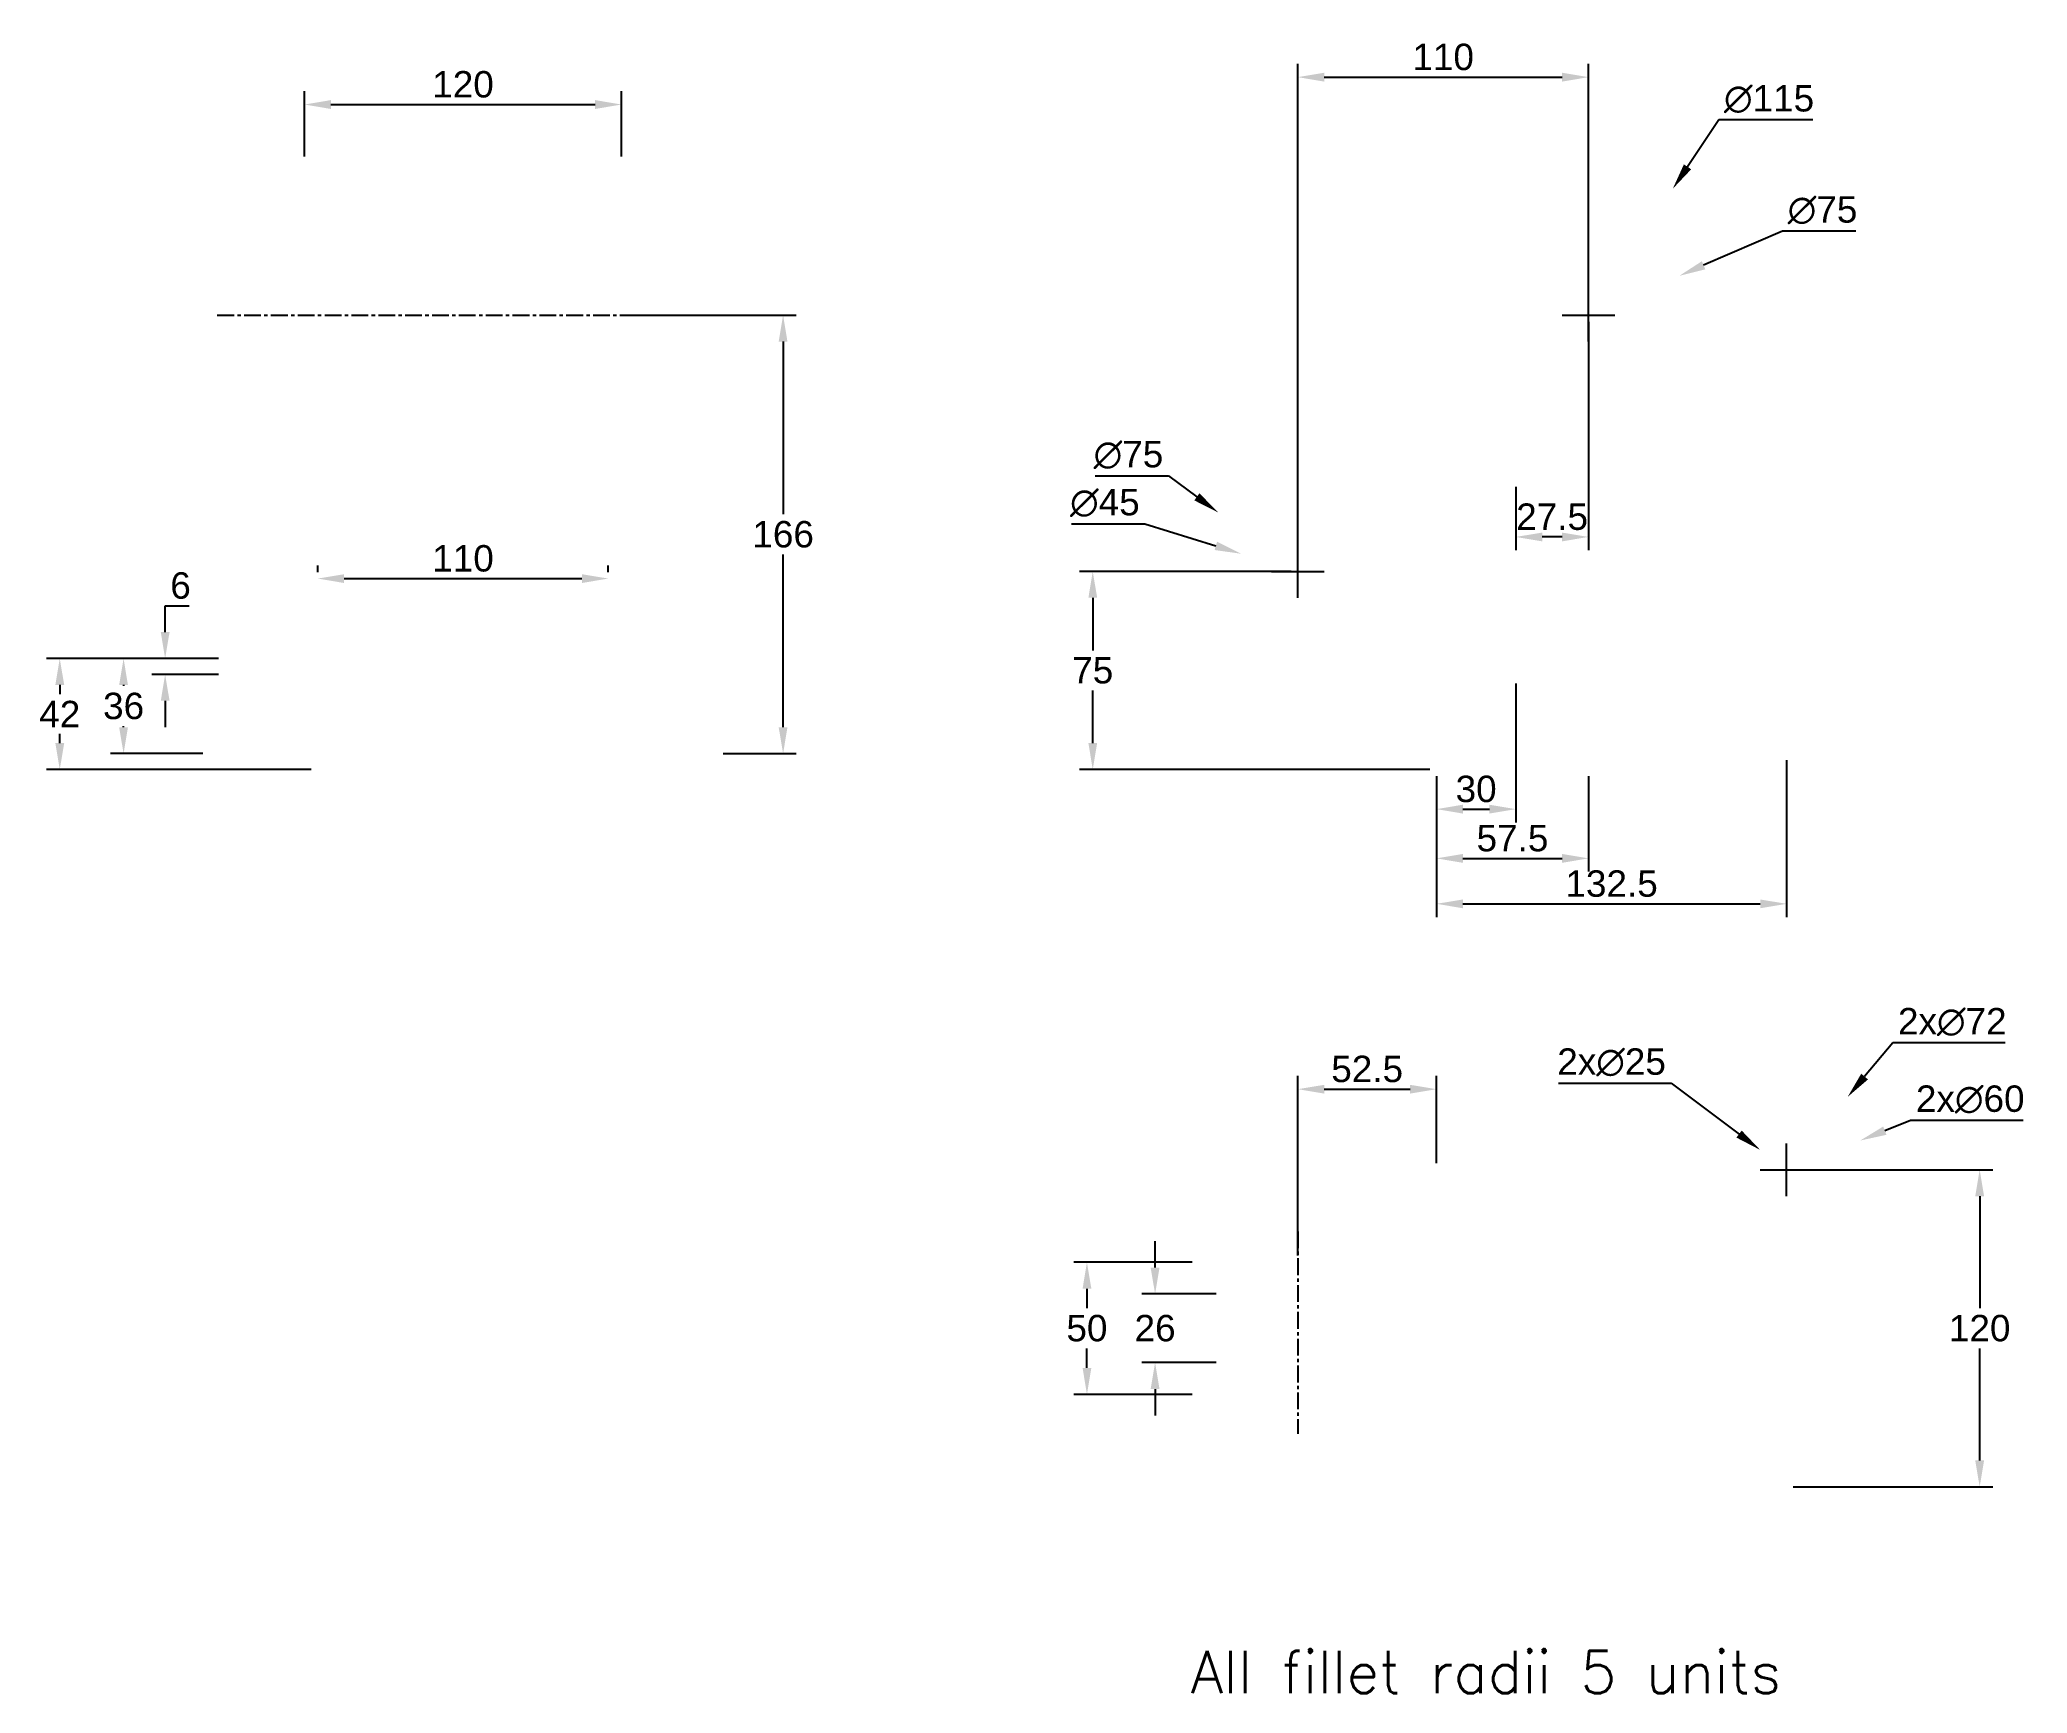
# Paper-space layout 'Layout1' of a CAD drawing. Header units: millimetres. Extents: x 41 to 229, y 25 to 182.
import ezdxf

# ---------------------------------------------------------------- set-up
doc = ezdxf.new("R2010")
doc.units = ezdxf.units.MM
doc.linetypes.add('CENTER', pattern=[50.8, 31.75, -6.35, 6.35, -6.35])
doc.styles.get("Standard").update_dxf_attribs({"font": 'arial.ttf'})
doc.dimstyles.new('ISO-25', dxfattribs={"dimtxt": 2.5, "dimasz": 2.5, "dimexe": 1.25, "dimexo": 0.625, "dimtad": 1, "dimtih": 1, "dimtoh": 1, "dimdsep": 46, "dimtxsty": 'Standard', "dimcen": 2.5, "dimadec": 0, "dimazin": 0, "dimtfac": 1, "dimtofl": 0, "dimtmove": 0, "dimatfit": 3, "dimfxl": 1, "dimarcsym": 0})

# ---------------------------------------------------------------- blocks, each defined once
blk = doc.blocks.new('*D10')
at = {"color": 0, "lineweight": -2, "transparency": 16777216}
for p, q in [((65.66, 170.91), (65.66, 177.09)), ((95.66, 170.91), (95.66, 177.09)), ((68.16, 175.84), (93.16, 175.84))]:
    blk.add_line(p, q, dxfattribs=at)
at = {"color": 0, "transparency": 16777216}
for points in [[(68.16, 176.26), (68.16, 175.42), (65.66, 175.84)], [(93.16, 176.26), (93.16, 175.42), (95.66, 175.84)]]:
    blk.add_solid(points, dxfattribs=at)
at = {"layer": 'Defpoints', "color": 0, "transparency": 16777216}
for p in [(95.66, 175.84), (65.66, 170.29), (95.66, 170.29)]:
    blk.add_point(p, dxfattribs=at)
at = {"color": 0, "transparency": 16777216, "insert": (80.66, 177.74), "char_height": 2.5, "attachment_point": 5}
blk.add_mtext('120', dxfattribs=at)
blk = doc.blocks.new('*D27')
at = {"color": 0, "lineweight": -2, "transparency": 16777216}
for p, q in [((96.28, 155.91), (112.2, 155.91)), ((110.95, 153.41), (110.95, 137.06)), ((110.95, 116.91), (110.95, 133.26)), ((105.28, 114.41), (112.2, 114.41))]:
    blk.add_line(p, q, dxfattribs=at)
at = {"color": 0, "transparency": 16777216}
for points in [[(110.53, 153.41), (111.36, 153.41), (110.95, 155.91)], [(110.53, 116.91), (111.36, 116.91), (110.95, 114.41)]]:
    blk.add_solid(points, dxfattribs=at)
at = {"layer": 'Defpoints', "color": 0, "transparency": 16777216}
for p in [(95.66, 155.91), (104.66, 114.41), (110.95, 114.41)]:
    blk.add_point(p, dxfattribs=at)
at = {"color": 0, "transparency": 16777216, "insert": (110.95, 135.16), "char_height": 2.5, "attachment_point": 5}
blk.add_mtext('166', dxfattribs=at)
blk = doc.blocks.new('*D28')
at = {"color": 0, "lineweight": -2, "transparency": 16777216}
for p, q in [((66.91, 131.6), (66.91, 132.23)), ((94.41, 131.6), (94.41, 132.23)), ((69.41, 130.98), (91.91, 130.98))]:
    blk.add_line(p, q, dxfattribs=at)
at = {"color": 0, "transparency": 16777216}
for points in [[(69.41, 131.39), (69.41, 130.56), (66.91, 130.98)], [(91.91, 131.39), (91.91, 130.56), (94.41, 130.98)]]:
    blk.add_solid(points, dxfattribs=at)
at = {"layer": 'Defpoints', "color": 0, "transparency": 16777216}
for p in [(66.91, 130.98), (94.41, 130.98), (94.41, 130.98)]:
    blk.add_point(p, dxfattribs=at)
at = {"color": 0, "transparency": 16777216, "insert": (80.66, 132.88), "char_height": 2.5, "attachment_point": 5}
blk.add_mtext('110', dxfattribs=at)
blk = doc.blocks.new('*D29')
at = {"color": 0, "lineweight": -2, "transparency": 16777216}
for p, q in [((52.47, 125.91), (52.47, 128.41)), ((52.47, 128.41), (54.75, 128.41)), ((57.53, 123.41), (51.22, 123.41)), ((57.53, 121.91), (51.22, 121.91)), ((52.47, 119.41), (52.47, 116.91))]:
    blk.add_line(p, q, dxfattribs=at)
at = {"color": 0, "transparency": 16777216}
for points in [[(52.06, 125.91), (52.89, 125.91), (52.47, 123.41)], [(52.06, 119.41), (52.89, 119.41), (52.47, 121.91)]]:
    blk.add_solid(points, dxfattribs=at)
at = {"layer": 'Defpoints', "color": 0, "transparency": 16777216}
for p in [(52.47, 123.41), (58.16, 123.41), (58.16, 121.91)]:
    blk.add_point(p, dxfattribs=at)
at = {"color": 0, "transparency": 16777216, "insert": (53.93, 130.31), "char_height": 2.5, "attachment_point": 5}
blk.add_mtext('6', dxfattribs=at)
blk = doc.blocks.new('*D34')
at = {"color": 0, "lineweight": -2, "transparency": 16777216}
for p, q in [((149.66, 66.28), (138.45, 66.28)), ((139.7, 63.78), (139.7, 61.93)), ((139.7, 56.28), (139.7, 58.13)), ((149.66, 53.78), (138.45, 53.78))]:
    blk.add_line(p, q, dxfattribs=at)
at = {"color": 0, "transparency": 16777216}
for points in [[(139.29, 63.78), (140.12, 63.78), (139.7, 66.28)], [(139.29, 56.28), (140.12, 56.28), (139.7, 53.78)]]:
    blk.add_solid(points, dxfattribs=at)
at = {"layer": 'Defpoints', "color": 0, "transparency": 16777216}
for p in [(150.28, 66.28), (139.7, 53.78), (150.28, 53.78)]:
    blk.add_point(p, dxfattribs=at)
at = {"color": 0, "transparency": 16777216, "insert": (139.7, 60.03), "char_height": 2.5, "attachment_point": 5}
blk.add_mtext('50', dxfattribs=at)
blk = doc.blocks.new('*D35')
at = {"color": 0, "lineweight": -2, "transparency": 16777216}
for p, q in [((146.15, 65.78), (146.15, 68.28)), ((151.93, 63.28), (144.9, 63.28)), ((151.93, 56.78), (144.9, 56.78)), ((146.15, 54.28), (146.15, 51.78))]:
    blk.add_line(p, q, dxfattribs=at)
at = {"color": 0, "transparency": 16777216}
for points in [[(145.73, 65.78), (146.57, 65.78), (146.15, 63.28)], [(145.73, 54.28), (146.57, 54.28), (146.15, 56.78)]]:
    blk.add_solid(points, dxfattribs=at)
at = {"layer": 'Defpoints', "color": 0, "transparency": 16777216}
for p in [(152.56, 63.28), (146.15, 56.78), (152.56, 56.78)]:
    blk.add_point(p, dxfattribs=at)
at = {"color": 0, "transparency": 16777216, "insert": (146.15, 60.03), "char_height": 2.5, "attachment_point": 5}
blk.add_mtext('26', dxfattribs=at)
blk = doc.blocks.new('*D40')
at = {"color": 0, "lineweight": -2, "transparency": 16777216}
for p, q in [((215.96, 87.04), (213.29, 83.85)), ((226.59, 87.04), (215.96, 87.04)), ((205.91, 72.53), (205.91, 77.53)), ((203.41, 75.03), (208.41, 75.03))]:
    blk.add_line(p, q, dxfattribs=at)
at = {"color": 0, "transparency": 16777216}
blk.add_solid([(212.97, 84.12), (213.61, 83.58), (211.69, 81.93)], dxfattribs=at)
at = {"layer": 'Defpoints', "color": 0, "transparency": 16777216}
for p in [(211.69, 81.93), (200.13, 68.13)]:
    blk.add_point(p, dxfattribs=at)
at = {"color": 0, "transparency": 16777216, "insert": (221.59, 89.01), "char_height": 2.5, "attachment_point": 5}
blk.add_mtext('2x∅72', dxfattribs=at)
blk = doc.blocks.new('*D41')
at = {"color": 0, "lineweight": -2, "transparency": 16777216}
for p, q in [((217.65, 79.7), (215.2, 78.73)), ((228.3, 79.7), (217.65, 79.7)), ((205.91, 72.53), (205.91, 77.53)), ((203.41, 75.03), (208.41, 75.03))]:
    blk.add_line(p, q, dxfattribs=at)
at = {"color": 0, "transparency": 16777216}
blk.add_solid([(215.05, 79.12), (215.36, 78.34), (212.88, 77.8)], dxfattribs=at)
at = {"layer": 'Defpoints', "color": 0, "transparency": 16777216}
for p in [(212.88, 77.8), (198.94, 72.26)]:
    blk.add_point(p, dxfattribs=at)
at = {"color": 0, "transparency": 16777216, "insert": (223.29, 81.68), "char_height": 2.5, "attachment_point": 5}
blk.add_mtext('2x∅60', dxfattribs=at)
blk = doc.blocks.new('*D42')
at = {"color": 0, "lineweight": -2, "transparency": 16777216}
for p, q in [((184.33, 83.22), (195, 83.22)), ((195, 83.22), (201.41, 78.41)), ((205.91, 72.53), (205.91, 77.53)), ((203.41, 75.03), (208.41, 75.03))]:
    blk.add_line(p, q, dxfattribs=at)
at = {"color": 0, "transparency": 16777216}
blk.add_solid([(201.66, 78.74), (201.16, 78.08), (203.41, 76.91)], dxfattribs=at)
at = {"layer": 'Defpoints', "color": 0, "transparency": 16777216}
for p in [(203.41, 76.91), (208.41, 73.16)]:
    blk.add_point(p, dxfattribs=at)
at = {"color": 0, "transparency": 16777216, "insert": (189.35, 85.19), "char_height": 2.5, "attachment_point": 5}
blk.add_mtext('2x∅25', dxfattribs=at)
blk = doc.blocks.new('*D43')
at = {"color": 0, "lineweight": -2, "transparency": 16777216}
for p, q in [((206.53, 75.03), (225.43, 75.03)), ((224.18, 72.53), (224.18, 61.93)), ((224.18, 47.53), (224.18, 58.13)), ((206.53, 45.03), (225.43, 45.03))]:
    blk.add_line(p, q, dxfattribs=at)
at = {"color": 0, "transparency": 16777216}
for points in [[(223.76, 72.53), (224.6, 72.53), (224.18, 75.03)], [(223.76, 47.53), (224.6, 47.53), (224.18, 45.03)]]:
    blk.add_solid(points, dxfattribs=at)
at = {"layer": 'Defpoints', "color": 0, "transparency": 16777216}
for p in [(205.91, 75.03), (205.91, 45.03), (224.18, 45.03)]:
    blk.add_point(p, dxfattribs=at)
at = {"color": 0, "transparency": 16777216, "insert": (224.18, 60.03), "char_height": 2.5, "attachment_point": 5}
blk.add_mtext('120', dxfattribs=at)
blk = doc.blocks.new('*D44')
at = {"color": 0, "lineweight": -2, "transparency": 16777216}
for p, q in [((138.24, 136.16), (145.19, 136.16)), ((145.19, 136.16), (151.9, 134.07)), ((159.66, 129.16), (159.66, 134.16)), ((157.16, 131.66), (162.16, 131.66))]:
    blk.add_line(p, q, dxfattribs=at)
at = {"color": 0, "transparency": 16777216}
blk.add_solid([(152.02, 134.47), (151.78, 133.68), (154.29, 133.33)], dxfattribs=at)
at = {"layer": 'Defpoints', "color": 0, "transparency": 16777216}
for p in [(154.29, 133.33), (165.03, 129.99)]:
    blk.add_point(p, dxfattribs=at)
at = {"color": 0, "transparency": 16777216, "insert": (141.4, 138.13), "char_height": 2.5, "attachment_point": 5}
blk.add_mtext('∅45', dxfattribs=at)
blk = doc.blocks.new('*D45')
at = {"color": 0, "lineweight": -2, "transparency": 16777216}
for p, q in [((140.47, 140.7), (147.42, 140.7)), ((147.42, 140.7), (150.11, 138.72)), ((159.66, 129.16), (159.66, 134.16)), ((157.16, 131.66), (162.16, 131.66))]:
    blk.add_line(p, q, dxfattribs=at)
at = {"color": 0, "transparency": 16777216}
blk.add_solid([(150.35, 139.05), (149.86, 138.38), (152.12, 137.23)], dxfattribs=at)
at = {"layer": 'Defpoints', "color": 0, "transparency": 16777216}
for p in [(152.12, 137.23), (167.2, 126.09)]:
    blk.add_point(p, dxfattribs=at)
at = {"color": 0, "transparency": 16777216, "insert": (143.63, 142.67), "char_height": 2.5, "attachment_point": 5}
blk.add_mtext('∅75', dxfattribs=at)
blk = doc.blocks.new('*D46')
at = {"color": 0, "lineweight": -2, "transparency": 16777216}
for p, q in [((159.03, 131.66), (139, 131.66)), ((140.25, 129.16), (140.25, 124.18)), ((140.25, 115.41), (140.25, 120.39)), ((172.16, 112.91), (139, 112.91))]:
    blk.add_line(p, q, dxfattribs=at)
at = {"color": 0, "transparency": 16777216}
for points in [[(139.84, 129.16), (140.67, 129.16), (140.25, 131.66)], [(139.84, 115.41), (140.67, 115.41), (140.25, 112.91)]]:
    blk.add_solid(points, dxfattribs=at)
at = {"layer": 'Defpoints', "color": 0, "transparency": 16777216}
for p in [(159.66, 131.66), (140.25, 112.91), (172.78, 112.91)]:
    blk.add_point(p, dxfattribs=at)
at = {"color": 0, "transparency": 16777216, "insert": (140.25, 122.29), "char_height": 2.5, "attachment_point": 5}
blk.add_mtext('75', dxfattribs=at)
blk = doc.blocks.new('*D47')
at = {"color": 0, "lineweight": -2, "transparency": 16777216}
for p, q in [((159.66, 66.91), (159.66, 83.91)), ((172.78, 75.66), (172.78, 83.91)), ((162.16, 82.66), (170.28, 82.66))]:
    blk.add_line(p, q, dxfattribs=at)
at = {"color": 0, "transparency": 16777216}
for points in [[(162.16, 83.07), (162.16, 82.24), (159.66, 82.66)], [(170.28, 83.07), (170.28, 82.24), (172.78, 82.66)]]:
    blk.add_solid(points, dxfattribs=at)
at = {"layer": 'Defpoints', "color": 0, "transparency": 16777216}
for p in [(172.78, 82.66), (172.78, 75.03), (159.66, 66.28)]:
    blk.add_point(p, dxfattribs=at)
at = {"color": 0, "transparency": 16777216, "insert": (166.22, 84.56), "char_height": 2.5, "attachment_point": 5}
blk.add_mtext('52.5', dxfattribs=at)
blk = doc.blocks.new('*D48')
at = {"color": 0, "lineweight": -2, "transparency": 16777216}
for p, q in [((180.28, 121.04), (180.28, 107.91)), ((172.78, 112.29), (172.78, 107.91)), ((175.28, 109.16), (177.78, 109.16))]:
    blk.add_line(p, q, dxfattribs=at)
at = {"color": 0, "transparency": 16777216}
for points in [[(175.28, 109.58), (175.28, 108.74), (172.78, 109.16)], [(177.78, 109.58), (177.78, 108.74), (180.28, 109.16)]]:
    blk.add_solid(points, dxfattribs=at)
at = {"layer": 'Defpoints', "color": 0, "transparency": 16777216}
for p in [(180.28, 121.66), (172.78, 112.91), (180.28, 109.16)]:
    blk.add_point(p, dxfattribs=at)
at = {"color": 0, "transparency": 16777216, "insert": (176.53, 111.06), "char_height": 2.5, "attachment_point": 5}
blk.add_mtext('30', dxfattribs=at)
blk = doc.blocks.new('*D49')
at = {"color": 0, "lineweight": -2, "transparency": 16777216}
for p, q in [((172.78, 112.29), (172.78, 103.25)), ((187.16, 112.29), (187.16, 103.25)), ((175.28, 104.5), (184.66, 104.5))]:
    blk.add_line(p, q, dxfattribs=at)
at = {"color": 0, "transparency": 16777216}
for points in [[(175.28, 104.92), (175.28, 104.08), (172.78, 104.5)], [(184.66, 104.92), (184.66, 104.08), (187.16, 104.5)]]:
    blk.add_solid(points, dxfattribs=at)
at = {"layer": 'Defpoints', "color": 0, "transparency": 16777216}
for p in [(172.78, 112.91), (187.16, 112.91), (187.16, 104.5)]:
    blk.add_point(p, dxfattribs=at)
at = {"color": 0, "transparency": 16777216, "insert": (179.97, 106.4), "char_height": 2.5, "attachment_point": 5}
blk.add_mtext('57.5', dxfattribs=at)
blk = doc.blocks.new('*D50')
at = {"color": 0, "lineweight": -2, "transparency": 16777216}
for p, q in [((205.91, 113.79), (205.91, 98.95)), ((172.78, 112.29), (172.78, 98.95)), ((175.28, 100.2), (203.41, 100.2))]:
    blk.add_line(p, q, dxfattribs=at)
at = {"color": 0, "transparency": 16777216}
for points in [[(175.28, 100.61), (175.28, 99.78), (172.78, 100.2)], [(203.41, 100.61), (203.41, 99.78), (205.91, 100.2)]]:
    blk.add_solid(points, dxfattribs=at)
at = {"layer": 'Defpoints', "color": 0, "transparency": 16777216}
for p in [(172.78, 112.91), (205.91, 114.41), (205.91, 100.2)]:
    blk.add_point(p, dxfattribs=at)
at = {"color": 0, "transparency": 16777216, "insert": (189.35, 102.1), "char_height": 2.5, "attachment_point": 5}
blk.add_mtext('132.5', dxfattribs=at)
blk = doc.blocks.new('*D54')
at = {"color": 0, "lineweight": -2, "transparency": 16777216}
for p, q in [((159.66, 132.29), (159.66, 179.68)), ((187.16, 156.54), (187.16, 179.68)), ((162.16, 178.43), (184.66, 178.43))]:
    blk.add_line(p, q, dxfattribs=at)
at = {"color": 0, "transparency": 16777216}
for points in [[(162.16, 178.85), (162.16, 178.01), (159.66, 178.43)], [(184.66, 178.85), (184.66, 178.01), (187.16, 178.43)]]:
    blk.add_solid(points, dxfattribs=at)
at = {"layer": 'Defpoints', "color": 0, "transparency": 16777216}
for p in [(187.16, 178.43), (187.16, 155.91), (159.66, 131.66)]:
    blk.add_point(p, dxfattribs=at)
at = {"color": 0, "transparency": 16777216, "insert": (173.41, 180.33), "char_height": 2.5, "attachment_point": 5}
blk.add_mtext('110', dxfattribs=at)
blk = doc.blocks.new('*D55')
at = {"color": 0, "lineweight": -2, "transparency": 16777216}
for p, q in [((187.16, 155.29), (187.16, 133.67)), ((180.28, 139.66), (180.28, 133.67)), ((184.66, 134.92), (182.78, 134.92))]:
    blk.add_line(p, q, dxfattribs=at)
at = {"color": 0, "transparency": 16777216}
for points in [[(182.78, 135.33), (182.78, 134.5), (180.28, 134.92)], [(184.66, 135.33), (184.66, 134.5), (187.16, 134.92)]]:
    blk.add_solid(points, dxfattribs=at)
at = {"layer": 'Defpoints', "color": 0, "transparency": 16777216}
for p in [(187.16, 155.91), (180.28, 140.29), (180.28, 134.92)]:
    blk.add_point(p, dxfattribs=at)
at = {"color": 0, "transparency": 16777216, "insert": (183.72, 136.82), "char_height": 2.5, "attachment_point": 5}
blk.add_mtext('27.5', dxfattribs=at)
blk = doc.blocks.new('*D56')
at = {"color": 0, "lineweight": -2, "transparency": 16777216}
for p, q in [((199.5, 174.38), (196.53, 169.94)), ((208.39, 174.38), (199.5, 174.38)), ((187.16, 153.41), (187.16, 158.41)), ((184.66, 155.91), (189.66, 155.91))]:
    blk.add_line(p, q, dxfattribs=at)
at = {"color": 0, "transparency": 16777216}
blk.add_solid([(196.19, 170.18), (196.88, 169.71), (195.14, 167.87)], dxfattribs=at)
at = {"layer": 'Defpoints', "color": 0, "transparency": 16777216}
for p in [(195.14, 167.87), (179.17, 143.96)]:
    blk.add_point(p, dxfattribs=at)
at = {"color": 0, "transparency": 16777216, "insert": (204.25, 176.35), "char_height": 2.5, "attachment_point": 5}
blk.add_mtext('∅115', dxfattribs=at)
blk = doc.blocks.new('*D57')
at = {"color": 0, "lineweight": -2, "transparency": 16777216}
for p, q in [((205.52, 163.85), (198.06, 160.63)), ((212.47, 163.85), (205.52, 163.85)), ((187.16, 153.41), (187.16, 158.41)), ((184.66, 155.91), (189.66, 155.91))]:
    blk.add_line(p, q, dxfattribs=at)
at = {"color": 0, "transparency": 16777216}
blk.add_solid([(197.89, 161.01), (198.22, 160.24), (195.76, 159.63)], dxfattribs=at)
at = {"layer": 'Defpoints', "color": 0, "transparency": 16777216}
for p in [(195.76, 159.63), (178.55, 152.19)]:
    blk.add_point(p, dxfattribs=at)
at = {"color": 0, "transparency": 16777216, "insert": (209.31, 165.83), "char_height": 2.5, "attachment_point": 5}
blk.add_mtext('∅75', dxfattribs=at)
blk = doc.blocks.new('*D58')
at = {"color": 0, "lineweight": -2, "transparency": 16777216}
for p, q in [((57.53, 123.41), (47.29, 123.41)), ((48.54, 120.91), (48.54, 120.82)), ((48.54, 116.91), (48.54, 117.01)), ((56.03, 114.41), (47.29, 114.41))]:
    blk.add_line(p, q, dxfattribs=at)
at = {"color": 0, "transparency": 16777216}
for points in [[(48.12, 120.91), (48.95, 120.91), (48.54, 123.41)], [(48.12, 116.91), (48.95, 116.91), (48.54, 114.41)]]:
    blk.add_solid(points, dxfattribs=at)
at = {"layer": 'Defpoints', "color": 0, "transparency": 16777216}
for p in [(58.16, 123.41), (48.54, 114.41), (56.66, 114.41)]:
    blk.add_point(p, dxfattribs=at)
at = {"color": 0, "transparency": 16777216, "insert": (48.54, 118.91), "char_height": 2.5, "attachment_point": 5}
blk.add_mtext('36', dxfattribs=at)
blk = doc.blocks.new('*D59')
at = {"color": 0, "lineweight": -2, "transparency": 16777216}
for p, q in [((57.53, 123.41), (41.25, 123.41)), ((42.5, 120.91), (42.5, 120.04)), ((42.5, 115.41), (42.5, 116.28)), ((66.28, 112.91), (41.25, 112.91))]:
    blk.add_line(p, q, dxfattribs=at)
at = {"color": 0, "transparency": 16777216}
for points in [[(42.08, 120.91), (42.92, 120.91), (42.5, 123.41)], [(42.08, 115.41), (42.92, 115.41), (42.5, 112.91)]]:
    blk.add_solid(points, dxfattribs=at)
at = {"layer": 'Defpoints', "color": 0, "transparency": 16777216}
for p in [(58.16, 123.41), (42.5, 112.91), (66.91, 112.91)]:
    blk.add_point(p, dxfattribs=at)
at = {"color": 0, "transparency": 16777216, "insert": (42.5, 118.16), "char_height": 2.5, "attachment_point": 5}
blk.add_mtext('42', dxfattribs=at)

psp = doc.layouts.get("Layout1")

# ---------------------------------------------------------------- linework, layer by layer
at = {"linetype": 'CENTER', "ltscale": 0.05}
for p, q in [((57.4084, 155.9129), (104.0505, 155.9129)), ((159.6595, 69.2003), (159.6595, 50.0396))]:
    psp.add_line(p, q, dxfattribs=at)

# ---------------------------------------------------------------- texts
at = {"insert": (149.5258, 29.4924), "char_height": 4, "attachment_point": 1}
psp.add_mtext_dynamic_manual_height_columns('{\\Fsimplex|c0;All fillet radii 5 units}', width=74.17153, gutter_width=12.5, heights=[0], dxfattribs=at)

# ---------------------------------------------------------------- dimensions: what is measured, and where the dimension line sits
for base, p1, p2, picture, middle in [((187.1595, 178.4286), (159.6595, 131.6629), (187.1595, 155.9129), '*D54', (173.4095, 178.4286)), ((180.2845, 134.9156), (187.1595, 155.9129), (180.2845, 140.2879), '*D55', (183.722, 134.9156)), ((205.9095, 100.1972), (172.7845, 112.9129), (205.9095, 114.4129), '*D50', (189.347, 100.1972)), ((187.1595, 104.501), (172.7845, 112.9129), (187.1595, 112.9129), '*D49', (179.972, 104.501))]:
    dim = psp.add_linear_dim(base=base, p1=p1, p2=p2, dimstyle='ISO-25', override={"dimlfac": -4})
    dim.commit()
    dim.dimension.update_dxf_attribs({"geometry": picture, "text_midpoint": middle, "dimtype": 160})
for base, p1, p2, angle, picture, middle in [((95.6561, 175.8405), (65.6561, 170.2879), (95.6561, 170.2879), 180, '*D10', (80.6561, 177.7419)), ((52.4747, 123.4129), (58.1561, 121.9129), (58.1561, 123.4129), 270, '*D29', (53.925, 130.3144)), ((140.2548, 112.9129), (159.6595, 131.6629), (172.7845, 112.9129), 90, '*D46', (140.2548, 122.2879)), ((42.4987, 112.9129), (58.1561, 123.4129), (66.9061, 112.9129), 90, '*D59', (42.4987, 118.1629)), ((224.181, 45.0328), (205.9095, 75.0328), (205.9095, 45.0328), 90, '*D43', (224.181, 60.0328))]:
    dim = psp.add_linear_dim(base=base, p1=p1, p2=p2, angle=angle, dimstyle='ISO-25', override={"dimlfac": -4})
    dim.commit()
    dim.dimension.update_dxf_attribs({"geometry": picture, "text_midpoint": middle})
for p1, p2, picture, middle in [((179.1745, 143.9597), (195.1446, 167.8661), '*D56', (204.2541, 174.3829)), ((178.5549, 152.1912), (195.7641, 159.6347), '*D57', (209.306, 163.8548)), ((167.2011, 126.0938), (152.1179, 137.232), '*D45', (143.6318, 140.7036)), ((165.0311, 129.9936), (154.288, 133.3322), '*D44', (141.4014, 136.1607))]:
    dim = psp.add_diameter_dim_2p(p1=p1, p2=p2, dimstyle='ISO-25', override={"dimlfac": -4})
    dim.commit()
    dim.dimension.update_dxf_attribs({"geometry": picture, "text_midpoint": middle, "dimtype": 163})
for base, p1, p2, picture, middle in [((110.945, 114.4129), (95.6561, 155.9129), (104.6561, 114.4129), '*D27', (110.945, 135.1629)), ((48.5378, 114.4129), (58.1561, 123.4129), (56.6561, 114.4129), '*D58', (48.5378, 118.9129)), ((146.1508, 56.7828), (152.558, 63.2828), (152.558, 56.7828), '*D35', (146.1508, 60.0328)), ((139.7031, 53.7828), (150.2845, 66.2828), (150.2845, 53.7828), '*D34', (139.7031, 60.0328))]:
    dim = psp.add_linear_dim(base=base, p1=p1, p2=p2, angle=90, dimstyle='ISO-25', override={"dimlfac": -4})
    dim.commit()
    dim.dimension.update_dxf_attribs({"geometry": picture, "text_midpoint": middle, "dimtype": 160})
for base, p1, p2, picture, middle in [((94.4061, 130.9754), (66.9061, 130.9754), (94.4061, 130.9754), '*D28', (80.6561, 132.8769)), ((180.2845, 109.1584), (172.7845, 112.9129), (180.2845, 121.6629), '*D48', (176.5345, 111.0607)), ((172.7845, 82.6566), (159.6595, 66.2828), (172.7845, 75.0328), '*D47', (166.222, 84.558))]:
    dim = psp.add_linear_dim(base=base, p1=p1, p2=p2, dimstyle='ISO-25', override={"dimlfac": -4})
    dim.commit()
    dim.dimension.update_dxf_attribs({"geometry": picture, "text_midpoint": middle})
for p1, p2, picture, middle in [((200.1326, 68.1315), (211.6865, 81.934), '*D40', (221.5858, 87.0381)), ((208.4089, 73.1569), (203.4102, 76.9086), '*D42', (189.3542, 83.2184)), ((198.9406, 72.2608), (212.8785, 77.8048), '*D41', (223.2887, 79.7041))]:
    dim = psp.add_diameter_dim_2p(p1=p1, p2=p2, text='2x<>', dimstyle='ISO-25', override={"dimlfac": -4})
    dim.commit()
    dim.dimension.update_dxf_attribs({"geometry": picture, "text_midpoint": middle, "dimtype": 163})

doc.saveas('drawing.dxf')
